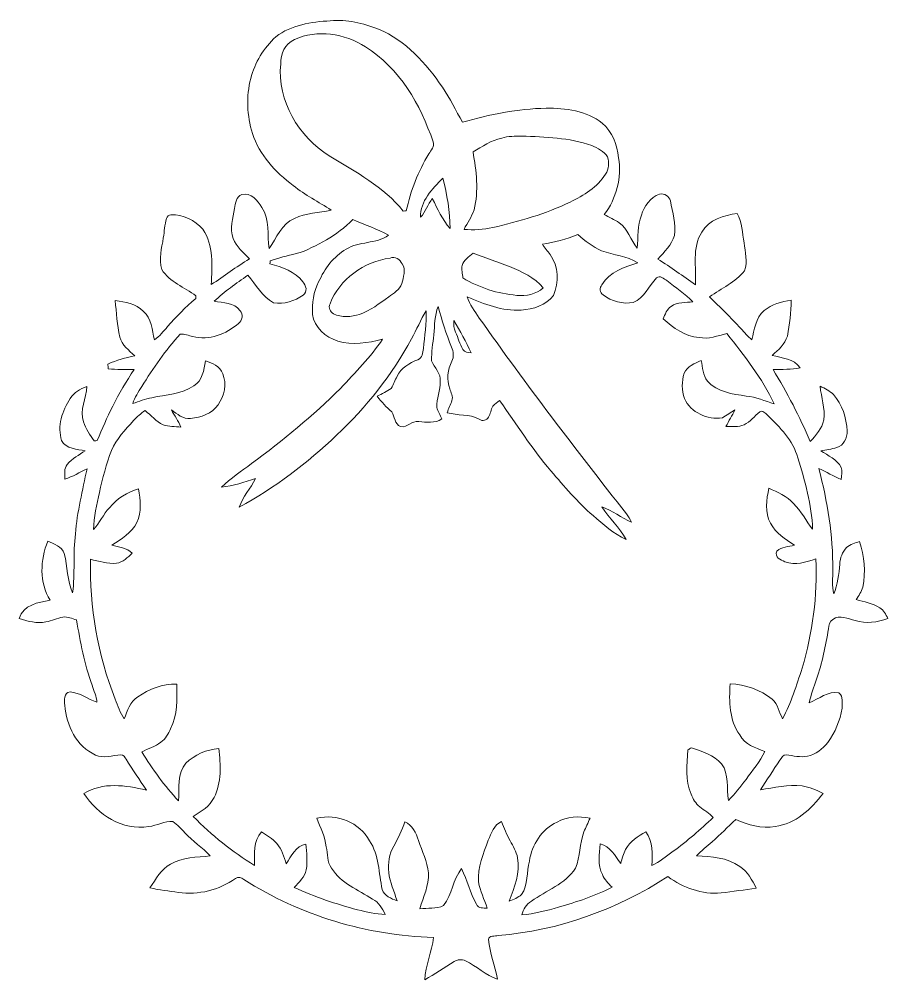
# Model space of a CAD drawing. Header units: centimetres. Extents: x -14.5 to 14.5, y -16 to 16.
import ezdxf

# ---------------------------------------------------------------- set-up
doc = ezdxf.new("R2010")
doc.units = ezdxf.units.CM
doc.header["$MEASUREMENT"] = 0
doc.layers.add('Layer 1', color=7, linetype='Continuous')

msp = doc.modelspace()

# ---------------------------------------------------------------- linework, layer by layer
at = {"layer": 'Layer 1', "color": 8, "lineweight": 9}
for points, knots in [([(-5.92649, 15.44189), (-5.41143, 15.83877), (-4.73904, 15.93543), (-4.10686, 15.97529), (-4.10686, 15.97529), (-3.55547, 16.0268), (-3.00549, 15.89274), (-2.49502, 15.69413), (-2.49502, 15.69413), (-1.59014, 15.31242), (-0.91352, 14.55642), (-0.37024, 13.76161), (-0.37024, 13.76161), (-0.11095, 13.39261), (0.07638, 12.98092), (0.30321, 12.59251), (0.30321, 12.59251), (1.20774, 12.85921), (2.14366, 13.04442), (3.0891, 13.05888), (3.0891, 13.05888), (3.7368, 13.06664), (4.43213, 12.97668), (4.95671, 12.56252), (4.95671, 12.56252), (5.29326, 12.27748), (5.46118, 11.84215), (5.50351, 11.41141), (5.50351, 11.41141), (5.61428, 10.74254), (5.43119, 10.05145), (5.02338, 9.51593), (5.02338, 9.51593), (5.1913, 9.43021), (5.36522, 9.35224), (5.5215, 9.245), (5.5215, 9.245), (5.82172, 9.04497), (5.89333, 8.66362), (6.12264, 8.40186), (6.12264, 8.40186), (6.16568, 8.76522), (6.12405, 9.14763), (6.26551, 9.49371), (6.26551, 9.49371), (6.35759, 9.79639), (6.56608, 10.0832), (6.86947, 10.19856), (6.86947, 10.19856), (7.0254, 10.22854), (7.19614, 10.12906), (7.23001, 9.97313), (7.23001, 9.97313), (7.30797, 9.5946), (7.41557, 9.20796), (7.36653, 8.81814), (7.36653, 8.81814), (7.27728, 8.50029), (7.02081, 8.2731), (6.81161, 8.03215), (6.81161, 8.03215), (7.24165, 7.76439), (7.64875, 7.46241), (8.06644, 7.17631), (8.06644, 7.17631), (8.10207, 7.76263), (7.94438, 8.39869), (8.27423, 8.92962), (8.27423, 8.92962), (8.51694, 9.35436), (9.01753, 9.47783), (9.46203, 9.55615), (9.46203, 9.55615), (9.63313, 9.25664), (9.61478, 8.90492), (9.68675, 8.57754), (9.68675, 8.57754), (9.72556, 8.27027), (9.81446, 7.94325), (9.70298, 7.64127), (9.70298, 7.64127), (9.40276, 7.24828), (8.92334, 7.0673), (8.53952, 6.7745), (8.53952, 6.7745), (8.88524, 6.42207), (9.25036, 6.08799), (9.57915, 5.71863), (9.57915, 5.71863), (9.69698, 5.5881), (9.81128, 5.45193), (9.94781, 5.3394), (9.94781, 5.3394), (10.03212, 5.67983), (10.06846, 6.07494), (10.35915, 6.31518), (10.35915, 6.31518), (10.61032, 6.53284), (10.93311, 6.61469), (11.25485, 6.65879), (11.25485, 6.65879), (11.26014, 6.25838), (11.20405, 5.8601), (11.13561, 5.46675), (11.13561, 5.46675), (11.04424, 5.19934), (10.8301, 5.0032), (10.62196, 4.82328), (10.62196, 4.82328), (10.94476, 4.73403), (11.35116, 4.71392), (11.55894, 4.41336), (11.55894, 4.41336), (11.26261, 4.33574), (10.95393, 4.36926), (10.6516, 4.3495), (10.6516, 4.3495), (11.12891, 3.58468), (11.53919, 2.7807), (11.89126, 1.95097), (11.89126, 1.95097), (12.0867, 2.15699), (12.28778, 2.38594), (12.34176, 2.67451), (12.34176, 2.67451), (12.39961, 3.0541), (12.25568, 3.4217), (12.22287, 3.7967), (12.22287, 3.7967), (12.38233, 3.72403), (12.54143, 3.64042), (12.66843, 3.51695), (12.66843, 3.51695), (12.95735, 3.18181), (13.10658, 2.74366), (13.1214, 2.30445), (13.1214, 2.30445), (13.13127, 2.07726), (13.00639, 1.81762), (12.77885, 1.74777), (12.77885, 1.74777), (12.60387, 1.69556), (12.42078, 1.68144), (12.24298, 1.64511), (12.24298, 1.64511), (12.48287, 1.48036), (12.78238, 1.3643), (12.92313, 1.08984), (12.92313, 1.08984), (12.96794, 0.96213), (12.93266, 0.82349), (12.92172, 0.6919), (12.92172, 0.6919), (12.66278, 0.78433), (12.43842, 0.94872), (12.18406, 1.05068), (12.18406, 1.05068), (12.46452, -0.05105), (12.65961, -1.18276), (12.64444, -2.32364), (12.64444, -2.32364), (12.64903, -2.59105), (12.61198, -2.86339), (12.67584, -3.12762), (12.67584, -3.12762), (12.80954, -2.81083), (12.85117, -2.46934), (12.87868, -2.12997), (12.87868, -2.12997), (12.88362, -1.92571), (12.96794, -1.72921), (13.10164, -1.57681), (13.10164, -1.57681), (13.22511, -1.47486), (13.38492, -1.43147), (13.53379, -1.3789), (13.53379, -1.3789), (13.69219, -1.86644), (13.75322, -2.39385), (13.64527, -2.89902), (13.64527, -2.89902), (13.60153, -3.05283), (13.50733, -3.18371), (13.42231, -3.31671), (13.42231, -3.31671), (13.68972, -3.38903), (13.97124, -3.43419), (14.21007, -3.58553), (14.21007, -3.58553), (14.33883, -3.67019), (14.41362, -3.8106), (14.47853, -3.94642), (14.47853, -3.94642), (14.13069, -4.06636), (13.75075, -4.13868), (13.39303, -4.01027), (13.39303, -4.01027), (13.15279, -3.95595), (12.87445, -3.80284), (12.64903, -3.98064), (12.64903, -3.98064), (12.5252, -4.03073), (12.52414, -4.18631), (12.49945, -4.2932), (12.49945, -4.2932), (12.40843, -4.86011), (12.28602, -5.4235), (12.10434, -5.9689), (12.10434, -5.9689), (12.0239, -6.2303), (11.91243, -6.48289), (11.86268, -6.75312), (11.86268, -6.75312), (12.18371, -6.62259), (12.47934, -6.35519), (12.85152, -6.42468), (12.85152, -6.42468), (13.00745, -6.54181), (12.95136, -6.77323), (12.95347, -6.93868), (12.95347, -6.93868), (12.88856, -7.34826), (12.72417, -7.74266), (12.47475, -8.07498), (12.47475, -8.07498), (12.30119, -8.28664), (12.0807, -8.48138), (11.80518, -8.53888), (11.80518, -8.53888), (11.56635, -8.58157), (11.32858, -8.52124), (11.09363, -8.48843), (11.09363, -8.48843), (10.98603, -8.47644), (10.93311, -8.60273), (10.88126, -8.66976), (10.88126, -8.66976), (10.66536, -8.99996), (10.43887, -9.32381), (10.2325, -9.66036), (10.2325, -9.66036), (10.69076, -9.57393), (11.1529, -9.46951), (11.6228, -9.52772), (11.6228, -9.52772), (11.87009, -9.56194), (12.09728, -9.66495), (12.31847, -9.77431), (12.31847, -9.77431), (11.9276, -10.29607), (11.4009, -10.79842), (10.72356, -10.87568), (10.72356, -10.87568), (10.27166, -10.95329), (9.82045, -10.82664), (9.40947, -10.64602), (9.40947, -10.64602), (9.14171, -10.88626), (8.89688, -11.1512), (8.62454, -11.38615), (8.62454, -11.38615), (8.45168, -11.54278), (8.26365, -11.68354), (8.10384, -11.85429), (8.10384, -11.85429), (8.59314, -11.88463), (9.12936, -11.9065), (9.54246, -12.2053), (9.54246, -12.2053), (9.80458, -12.37922), (9.95698, -12.6625), (10.09421, -12.93696), (10.09421, -12.93696), (9.70298, -12.98847), (9.3114, -13.03962), (8.92052, -13.09148), (8.92052, -13.09148), (8.28658, -13.14969), (7.65228, -12.92144), (7.14569, -12.54891), (7.14569, -12.54891), (5.44813, -13.63511), (3.50326, -14.35901), (1.48573, -14.50823), (1.48573, -14.50823), (1.40318, -14.54669), (1.17105, -14.48954), (1.16787, -14.64194), (1.16787, -14.64194), (1.2095, -15.0942), (1.38271, -15.52106), (1.47232, -15.96485), (1.47232, -15.96485), (1.07509, -15.83715), (0.76782, -15.53411), (0.39917, -15.35102), (0.39917, -15.35102), (0.27746, -15.29281), (0.13741, -15.31433), (0.02523, -15.37924), (0.02523, -15.37924), (-0.31062, -15.56868), (-0.62036, -15.80116), (-0.95902, -15.98637), (-0.95902, -15.98637), (-0.9368, -15.50236), (-0.71631, -15.05363), (-0.66516, -14.57314), (-0.66516, -14.57314), (-2.89472, -14.51106), (-5.10663, -13.84572), (-6.98588, -12.64169), (-6.98588, -12.64169), (-7.06878, -12.58842), (-7.17673, -12.53197), (-7.26528, -12.60747), (-7.26528, -12.60747), (-7.81103, -12.99905), (-8.50494, -13.16909), (-9.16922, -13.07384), (-9.16922, -13.07384), (-9.48602, -13.02445), (-9.80987, -13.00575), (-10.1189, -12.91721), (-10.1189, -12.91721), (-9.92311, -12.63357), (-9.74848, -12.30055), (-9.4331, -12.13298), (-9.4331, -12.13298), (-9.03905, -11.8938), (-8.55539, -11.9005), (-8.11124, -11.85852), (-8.11124, -11.85852), (-8.37124, -11.57841), (-8.69615, -11.36816), (-8.95332, -11.08488), (-8.95332, -11.08488), (-9.08385, -10.95788), (-9.19956, -10.81077), (-9.35514, -10.7134), (-9.35514, -10.7134), (-9.63595, -10.67742), (-9.8843, -10.8591), (-10.16123, -10.87392), (-10.16123, -10.87392), (-11.03542, -11.03655), (-11.86268, -10.47739), (-12.3227, -9.77396), (-12.3227, -9.77396), (-11.69052, -9.39225), (-10.92112, -9.49808), (-10.23779, -9.66742), (-10.23779, -9.66742), (-10.46109, -9.32205), (-10.69675, -8.98479), (-10.91265, -8.63484), (-10.91265, -8.63484), (-10.95357, -8.57239), (-10.99979, -8.47856), (-11.08974, -8.48773), (-11.08974, -8.48773), (-11.36879, -8.5089), (-11.66618, -8.61614), (-11.93535, -8.49514), (-11.93535, -8.49514), (-12.57212, -8.21821), (-12.90479, -7.49642), (-12.95947, -6.83849), (-12.95947, -6.83849), (-12.97852, -6.69315), (-12.9951, -6.40846), (-12.78378, -6.39223), (-12.78378, -6.39223), (-12.4557, -6.41375), (-12.18829, -6.63141), (-11.88632, -6.7383), (-11.88632, -6.7383), (-11.89796, -6.54039), (-11.99144, -6.35977), (-12.04895, -6.1728), (-12.04895, -6.1728), (-12.30012, -5.46725), (-12.443, -4.72888), (-12.56647, -3.99228), (-12.56647, -3.99228), (-12.71323, -3.94607), (-12.85998, -3.87833), (-13.01873, -3.89915), (-13.01873, -3.89915), (-13.21311, -3.93337), (-13.39127, -4.02897), (-13.586, -4.06178), (-13.586, -4.06178), (-13.88727, -4.11152), (-14.19454, -4.04943), (-14.47853, -3.94677), (-14.47853, -3.94677), (-14.34906, -3.49698), (-13.84388, -3.40314), (-13.44559, -3.33541), (-13.44559, -3.33541), (-13.8153, -2.75438), (-13.77826, -1.98921), (-13.5285, -1.36726), (-13.5285, -1.36726), (-13.32212, -1.45405), (-13.05754, -1.54647), (-12.97993, -1.77966), (-12.97993, -1.77966), (-12.85434, -2.2097), (-12.8942, -2.68312), (-12.69806, -3.09446), (-12.69806, -3.09446), (-12.61127, -2.44182), (-12.68712, -1.77931), (-12.60422, -1.12561), (-12.60422, -1.12561), (-12.54777, -0.39077), (-12.36539, 0.32466), (-12.21828, 1.04433), (-12.21828, 1.04433), (-12.46029, 0.92297), (-12.69488, 0.78327), (-12.95382, 0.70072), (-12.95382, 0.70072), (-12.94888, 0.86088), (-12.99721, 1.05597), (-12.87515, 1.18861), (-12.87515, 1.18861), (-12.71464, 1.38793), (-12.48075, 1.50188), (-12.27472, 1.64476), (-12.27472, 1.64476), (-12.54425, 1.69697), (-12.91537, 1.70826), (-13.06389, 1.98307), (-13.06389, 1.98307), (-13.21558, 2.46002), (-13.05189, 2.98602), (-12.77532, 3.38501), (-12.77532, 3.38501), (-12.65819, 3.59385), (-12.44053, 3.70533), (-12.22675, 3.78823), (-12.22675, 3.78823), (-12.23874, 3.3903), (-12.47299, 3.00189), (-12.33928, 2.60361), (-12.33928, 2.60361), (-12.25673, 2.37465), (-12.11597, 2.17357), (-11.97839, 1.97496), (-11.97839, 1.97496), (-11.95264, 1.97778), (-11.90149, 1.98377), (-11.87573, 1.9866), (-11.87573, 1.9866), (-11.70781, 2.36795), (-11.55435, 2.75671), (-11.36244, 3.12713), (-11.36244, 3.12713), (-11.14972, 3.54976), (-10.90136, 3.95298), (-10.65124, 4.35409), (-10.65124, 4.35409), (-10.93875, 4.36432), (-11.22662, 4.34774), (-11.51343, 4.36961), (-11.51343, 4.36961), (-11.5159, 4.42429), (-11.51837, 4.47897), (-11.52084, 4.53365), (-11.52084, 4.53365), (-11.23791, 4.66982), (-10.9324, 4.74003), (-10.62796, 4.80882), (-10.62796, 4.80882), (-10.81775, 4.99121), (-11.05164, 5.16936), (-11.1282, 5.43324), (-11.1282, 5.43324), (-11.20299, 5.83646), (-11.24849, 6.24533), (-11.27425, 6.65455), (-11.27425, 6.65455), (-10.94334, 6.60481), (-10.58739, 6.54554), (-10.34327, 6.2926), (-10.34327, 6.2926), (-10.0621, 6.05906), (-10.04799, 5.66819), (-9.96967, 5.33834), (-9.96967, 5.33834), (-9.79787, 5.45828), (-9.67158, 5.62867), (-9.53117, 5.78143), (-9.53117, 5.78143), (-9.2359, 6.10916), (-8.93745, 6.43689), (-8.59384, 6.71523), (-8.59384, 6.71523), (-8.59243, 6.73922), (-8.58925, 6.7872), (-8.58784, 6.81119), (-8.58784, 6.81119), (-8.9759, 7.08635), (-9.45885, 7.27191), (-9.72802, 7.68396), (-9.72802, 7.68396), (-9.83915, 8.0318), (-9.72026, 8.3948), (-9.6751, 8.743), (-9.6751, 8.743), (-9.63454, 8.95572), (-9.63383, 9.17691), (-9.5661, 9.38364), (-9.5661, 9.38364), (-9.54669, 9.44926), (-9.49131, 9.50323), (-9.42181, 9.5117), (-9.42181, 9.5117), (-9.01365, 9.53428), (-8.62206, 9.32014), (-8.35219, 9.02592), (-8.35219, 9.02592), (-7.98953, 8.48688), (-8.05339, 7.80179), (-8.07632, 7.18407), (-8.07632, 7.18407), (-7.64699, 7.46135), (-7.24305, 7.77603), (-6.80349, 8.03779), (-6.80349, 8.03779), (-6.98941, 8.26181), (-7.24623, 8.43749), (-7.34889, 8.72148), (-7.34889, 8.72148), (-7.4653, 9.05027), (-7.34924, 9.39281), (-7.30514, 9.72231), (-7.30514, 9.72231), (-7.2748, 9.88952), (-7.24059, 10.11848), (-7.05785, 10.18939), (-7.05785, 10.18939), (-6.75058, 10.25747), (-6.52727, 9.98407), (-6.38686, 9.75406), (-6.38686, 9.75406), (-6.12934, 9.34484), (-6.2073, 8.84072), (-6.14733, 8.38281), (-6.14733, 8.38281), (-5.89685, 8.73629), (-5.73669, 9.20902), (-5.30137, 9.38188), (-5.30137, 9.38188), (-4.92213, 9.58331), (-4.4868, 9.56814), (-4.07864, 9.66198), (-4.07864, 9.66198), (-4.49386, 9.9442), (-4.95353, 10.1601), (-5.34088, 10.48395), (-5.34088, 10.48395), (-5.93884, 10.92493), (-6.47012, 11.50525), (-6.70472, 12.22209), (-6.70472, 12.22209), (-6.87899, 12.81123), (-6.92132, 13.45293), (-6.75693, 14.04983), (-6.75693, 14.04983), (-6.62428, 14.58147), (-6.32372, 15.0676), (-5.92649, 15.44189), (-5.92649, 15.44189), (-5.92649, 15.44189), (-5.92649, 15.44189), (-5.92649, 15.44189)], [0, 0, 0, 0, 0.00684932, 0.00684932, 0.00684932, 0.00684932, 0.01369863, 0.01369863, 0.01369863, 0.01369863, 0.02054795, 0.02054795, 0.02054795, 0.02054795, 0.02739726, 0.02739726, 0.02739726, 0.02739726, 0.03424658, 0.03424658, 0.03424658, 0.03424658, 0.04109589, 0.04109589, 0.04109589, 0.04109589, 0.04794521, 0.04794521, 0.04794521, 0.04794521, 0.05479452, 0.05479452, 0.05479452, 0.05479452, 0.06164384, 0.06164384, 0.06164384, 0.06164384, 0.06849315, 0.06849315, 0.06849315, 0.06849315, 0.07534247, 0.07534247, 0.07534247, 0.07534247, 0.08219178, 0.08219178, 0.08219178, 0.08219178, 0.0890411, 0.0890411, 0.0890411, 0.0890411, 0.09589041, 0.09589041, 0.09589041, 0.09589041, 0.10273973, 0.10273973, 0.10273973, 0.10273973, 0.10958904, 0.10958904, 0.10958904, 0.10958904, 0.11643836, 0.11643836, 0.11643836, 0.11643836, 0.12328767, 0.12328767, 0.12328767, 0.12328767, 0.13013699, 0.13013699, 0.13013699, 0.13013699, 0.1369863, 0.1369863, 0.1369863, 0.1369863, 0.14383562, 0.14383562, 0.14383562, 0.14383562, 0.15068493, 0.15068493, 0.15068493, 0.15068493, 0.15753425, 0.15753425, 0.15753425, 0.15753425, 0.16438356, 0.16438356, 0.16438356, 0.16438356, 0.17123288, 0.17123288, 0.17123288, 0.17123288, 0.17808219, 0.17808219, 0.17808219, 0.17808219, 0.18493151, 0.18493151, 0.18493151, 0.18493151, 0.19178082, 0.19178082, 0.19178082, 0.19178082, 0.19863014, 0.19863014, 0.19863014, 0.19863014, 0.20547945, 0.20547945, 0.20547945, 0.20547945, 0.21232877, 0.21232877, 0.21232877, 0.21232877, 0.21917808, 0.21917808, 0.21917808, 0.21917808, 0.2260274, 0.2260274, 0.2260274, 0.2260274, 0.23287671, 0.23287671, 0.23287671, 0.23287671, 0.23972603, 0.23972603, 0.23972603, 0.23972603, 0.24657534, 0.24657534, 0.24657534, 0.24657534, 0.25342466, 0.25342466, 0.25342466, 0.25342466, 0.26027397, 0.26027397, 0.26027397, 0.26027397, 0.26712329, 0.26712329, 0.26712329, 0.26712329, 0.2739726, 0.2739726, 0.2739726, 0.2739726, 0.28082192, 0.28082192, 0.28082192, 0.28082192, 0.28767123, 0.28767123, 0.28767123, 0.28767123, 0.29452055, 0.29452055, 0.29452055, 0.29452055, 0.30136986, 0.30136986, 0.30136986, 0.30136986, 0.30821918, 0.30821918, 0.30821918, 0.30821918, 0.31506849, 0.31506849, 0.31506849, 0.31506849, 0.32191781, 0.32191781, 0.32191781, 0.32191781, 0.32876712, 0.32876712, 0.32876712, 0.32876712, 0.33561644, 0.33561644, 0.33561644, 0.33561644, 0.34246575, 0.34246575, 0.34246575, 0.34246575, 0.34931507, 0.34931507, 0.34931507, 0.34931507, 0.35616438, 0.35616438, 0.35616438, 0.35616438, 0.3630137, 0.3630137, 0.3630137, 0.3630137, 0.36986301, 0.36986301, 0.36986301, 0.36986301, 0.37671233, 0.37671233, 0.37671233, 0.37671233, 0.38356164, 0.38356164, 0.38356164, 0.38356164, 0.39041096, 0.39041096, 0.39041096, 0.39041096, 0.39726027, 0.39726027, 0.39726027, 0.39726027, 0.40410959, 0.40410959, 0.40410959, 0.40410959, 0.4109589, 0.4109589, 0.4109589, 0.4109589, 0.41780822, 0.41780822, 0.41780822, 0.41780822, 0.42465753, 0.42465753, 0.42465753, 0.42465753, 0.43150685, 0.43150685, 0.43150685, 0.43150685, 0.43835616, 0.43835616, 0.43835616, 0.43835616, 0.44520548, 0.44520548, 0.44520548, 0.44520548, 0.45205479, 0.45205479, 0.45205479, 0.45205479, 0.45890411, 0.45890411, 0.45890411, 0.45890411, 0.46575342, 0.46575342, 0.46575342, 0.46575342, 0.47260274, 0.47260274, 0.47260274, 0.47260274, 0.47945205, 0.47945205, 0.47945205, 0.47945205, 0.48630137, 0.48630137, 0.48630137, 0.48630137, 0.49315068, 0.49315068, 0.49315068, 0.49315068, 0.5, 0.5, 0.5, 0.5, 0.50684932, 0.50684932, 0.50684932, 0.50684932, 0.51369863, 0.51369863, 0.51369863, 0.51369863, 0.52054795, 0.52054795, 0.52054795, 0.52054795, 0.52739726, 0.52739726, 0.52739726, 0.52739726, 0.53424658, 0.53424658, 0.53424658, 0.53424658, 0.54109589, 0.54109589, 0.54109589, 0.54109589, 0.54794521, 0.54794521, 0.54794521, 0.54794521, 0.55479452, 0.55479452, 0.55479452, 0.55479452, 0.56164384, 0.56164384, 0.56164384, 0.56164384, 0.56849315, 0.56849315, 0.56849315, 0.56849315, 0.57534247, 0.57534247, 0.57534247, 0.57534247, 0.58219178, 0.58219178, 0.58219178, 0.58219178, 0.5890411, 0.5890411, 0.5890411, 0.5890411, 0.59589041, 0.59589041, 0.59589041, 0.59589041, 0.60273973, 0.60273973, 0.60273973, 0.60273973, 0.60958904, 0.60958904, 0.60958904, 0.60958904, 0.61643836, 0.61643836, 0.61643836, 0.61643836, 0.62328767, 0.62328767, 0.62328767, 0.62328767, 0.63013699, 0.63013699, 0.63013699, 0.63013699, 0.6369863, 0.6369863, 0.6369863, 0.6369863, 0.64383562, 0.64383562, 0.64383562, 0.64383562, 0.65068493, 0.65068493, 0.65068493, 0.65068493, 0.65753425, 0.65753425, 0.65753425, 0.65753425, 0.66438356, 0.66438356, 0.66438356, 0.66438356, 0.67123288, 0.67123288, 0.67123288, 0.67123288, 0.67808219, 0.67808219, 0.67808219, 0.67808219, 0.68493151, 0.68493151, 0.68493151, 0.68493151, 0.69178082, 0.69178082, 0.69178082, 0.69178082, 0.69863014, 0.69863014, 0.69863014, 0.69863014, 0.70547945, 0.70547945, 0.70547945, 0.70547945, 0.71232877, 0.71232877, 0.71232877, 0.71232877, 0.71917808, 0.71917808, 0.71917808, 0.71917808, 0.7260274, 0.7260274, 0.7260274, 0.7260274, 0.73287671, 0.73287671, 0.73287671, 0.73287671, 0.73972603, 0.73972603, 0.73972603, 0.73972603, 0.74657534, 0.74657534, 0.74657534, 0.74657534, 0.75342466, 0.75342466, 0.75342466, 0.75342466, 0.76027397, 0.76027397, 0.76027397, 0.76027397, 0.76712329, 0.76712329, 0.76712329, 0.76712329, 0.7739726, 0.7739726, 0.7739726, 0.7739726, 0.78082192, 0.78082192, 0.78082192, 0.78082192, 0.78767123, 0.78767123, 0.78767123, 0.78767123, 0.79452055, 0.79452055, 0.79452055, 0.79452055, 0.80136986, 0.80136986, 0.80136986, 0.80136986, 0.80821918, 0.80821918, 0.80821918, 0.80821918, 0.81506849, 0.81506849, 0.81506849, 0.81506849, 0.82191781, 0.82191781, 0.82191781, 0.82191781, 0.82876712, 0.82876712, 0.82876712, 0.82876712, 0.83561644, 0.83561644, 0.83561644, 0.83561644, 0.84246575, 0.84246575, 0.84246575, 0.84246575, 0.84931507, 0.84931507, 0.84931507, 0.84931507, 0.85616438, 0.85616438, 0.85616438, 0.85616438, 0.8630137, 0.8630137, 0.8630137, 0.8630137, 0.86986301, 0.86986301, 0.86986301, 0.86986301, 0.87671233, 0.87671233, 0.87671233, 0.87671233, 0.88356164, 0.88356164, 0.88356164, 0.88356164, 0.89041096, 0.89041096, 0.89041096, 0.89041096, 0.89726027, 0.89726027, 0.89726027, 0.89726027, 0.90410959, 0.90410959, 0.90410959, 0.90410959, 0.9109589, 0.9109589, 0.9109589, 0.9109589, 0.91780822, 0.91780822, 0.91780822, 0.91780822, 0.92465753, 0.92465753, 0.92465753, 0.92465753, 0.93150685, 0.93150685, 0.93150685, 0.93150685, 0.93835616, 0.93835616, 0.93835616, 0.93835616, 0.94520548, 0.94520548, 0.94520548, 0.94520548, 0.95205479, 0.95205479, 0.95205479, 0.95205479, 0.95890411, 0.95890411, 0.95890411, 0.95890411, 0.96575342, 0.96575342, 0.96575342, 0.96575342, 0.97260274, 0.97260274, 0.97260274, 0.97260274, 0.97945205, 0.97945205, 0.97945205, 0.97945205, 0.98630137, 0.98630137, 0.98630137, 0.98630137, 1, 1, 1, 1]), ([(-5.3056, 15.347), (-5.6164, 15.21259), (-5.76739, 14.86228), (-5.76068, 14.53878), (-5.76068, 14.53878), (-5.88698, 13.30759), (-5.16061, 12.11626), (-4.14002, 11.47314), (-4.14002, 11.47314), (-3.27078, 10.93234), (-2.32251, 10.44903), (-1.67481, 9.632), (-1.67481, 9.632), (-1.65012, 9.63376), (-1.60108, 9.63764), (-1.57639, 9.63976), (-1.57639, 9.63976), (-1.42963, 10.30721), (-1.18515, 10.95668), (-0.81897, 11.53559), (-0.81897, 11.53559), (-0.75829, 11.65906), (-0.62318, 11.78641), (-0.67751, 11.9374), (-0.67751, 11.9374), (-1.10472, 13.17706), (-1.7937, 14.40261), (-2.93811, 15.10817), (-2.93811, 15.10817), (-3.62849, 15.55549), (-4.5443, 15.70013), (-5.3056, 15.347), (-5.3056, 15.347), (-5.3056, 15.347), (-5.3056, 15.347), (-5.3056, 15.347)], [0, 0, 0, 0, 0.1, 0.1, 0.1, 0.1, 0.2, 0.2, 0.2, 0.2, 0.3, 0.3, 0.3, 0.3, 0.4, 0.4, 0.4, 0.4, 0.5, 0.5, 0.5, 0.5, 0.6, 0.6, 0.6, 0.6, 0.7, 0.7, 0.7, 0.7, 0.8, 0.8, 0.8, 0.8, 1, 1, 1, 1]), ([(1.60779, 12.06581), (1.2543, 11.99772), (0.9622, 11.77477), (0.65247, 11.60649), (0.65247, 11.60649), (0.75724, 10.97044), (0.85108, 10.30933), (0.68527, 9.67433), (0.68527, 9.67433), (0.60696, 9.4415), (0.46196, 9.23935), (0.35155, 9.02169), (0.35155, 9.02169), (0.67222, 9.00088), (0.99713, 9.00687), (1.31075, 9.08484), (1.31075, 9.08484), (2.19199, 9.2898), (3.07111, 9.53498), (3.88708, 9.93221), (3.88708, 9.93221), (4.33864, 10.15552), (4.80431, 10.42257), (5.06818, 10.86778), (5.06818, 10.86778), (5.18319, 11.02829), (5.19906, 11.25372), (5.13592, 11.4354), (5.13592, 11.4354), (5.01809, 11.62554), (4.80572, 11.73561), (4.6064, 11.82169), (4.6064, 11.82169), (3.85886, 12.07992), (3.05841, 12.1025), (2.27665, 12.13284), (2.27665, 12.13284), (2.05193, 12.13143), (1.82475, 12.13002), (1.60779, 12.06581), (1.60779, 12.06581), (1.60779, 12.06581), (1.60779, 12.06581), (1.60779, 12.06581)], [0, 0, 0, 0, 0.08333333, 0.08333333, 0.08333333, 0.08333333, 0.16666667, 0.16666667, 0.16666667, 0.16666667, 0.25, 0.25, 0.25, 0.25, 0.33333333, 0.33333333, 0.33333333, 0.33333333, 0.41666667, 0.41666667, 0.41666667, 0.41666667, 0.5, 0.5, 0.5, 0.5, 0.58333333, 0.58333333, 0.58333333, 0.58333333, 0.66666667, 0.66666667, 0.66666667, 0.66666667, 0.75, 0.75, 0.75, 0.75, 0.83333333, 0.83333333, 0.83333333, 0.83333333, 1, 1, 1, 1]), ([(-1.09661, 9.42597), (-0.92833, 9.6073), (-0.85884, 9.85284), (-0.70749, 10.04616), (-0.70749, 10.04616), (-0.51876, 9.71208), (-0.37976, 9.33919), (-0.11624, 9.05379), (-0.11624, 9.05379), (-0.10812, 9.62), (-0.21678, 10.18057), (-0.35577, 10.72702), (-0.35577, 10.72702), (-0.70502, 10.37777), (-1.1146, 9.95973), (-1.09661, 9.42597), (-1.09661, 9.42597), (-1.09661, 9.42597), (-1.09661, 9.42597), (-1.09661, 9.42597)], [0, 0, 0, 0, 0.16666667, 0.16666667, 0.16666667, 0.16666667, 0.33333333, 0.33333333, 0.33333333, 0.33333333, 0.5, 0.5, 0.5, 0.5, 0.66666667, 0.66666667, 0.66666667, 0.66666667, 1, 1, 1, 1]), ([(-3.36144, 9.35612), (-3.61685, 9.08554), (-3.91072, 8.85095), (-4.2388, 8.6735), (-4.2388, 8.6735), (-4.56441, 8.49958), (-4.88615, 8.30661), (-5.24774, 8.21454), (-5.24774, 8.21454), (-5.53949, 8.14433), (-5.83053, 8.06849), (-6.11593, 7.975), (-6.11593, 7.975), (-6.11628, 7.95066), (-6.11734, 7.90197), (-6.11769, 7.87728), (-6.11769, 7.87728), (-5.71482, 7.76968), (-5.27985, 7.62681), (-5.02479, 7.27156), (-5.02479, 7.27156), (-4.90872, 7.16291), (-4.85934, 6.93289), (-5.00927, 6.83306), (-5.00927, 6.83306), (-5.2929, 6.6348), (-5.65062, 6.51062), (-5.99881, 6.57906), (-5.99881, 6.57906), (-6.38228, 6.77802), (-6.5816, 7.18195), (-6.86029, 7.49205), (-6.86029, 7.49205), (-7.24623, 7.22147), (-7.63182, 6.94736), (-7.97965, 6.62845), (-7.97965, 6.62845), (-7.67874, 6.57659), (-7.31044, 6.59317), (-7.11676, 6.30954), (-7.11676, 6.30954), (-6.9827, 6.19418), (-7.04585, 5.98533), (-7.16932, 5.88867), (-7.16932, 5.88867), (-7.57572, 5.53766), (-8.15216, 5.30341), (-8.6898, 5.45617), (-8.6898, 5.45617), (-8.82914, 5.46746), (-8.96849, 5.562), (-9.10925, 5.52637), (-9.10925, 5.52637), (-9.60314, 4.99897), (-10.01377, 4.39748), (-10.39336, 3.784), (-10.39336, 3.784), (-10.50378, 3.60161), (-10.62337, 3.42205), (-10.69357, 3.2192), (-10.69357, 3.2192), (-10.48332, 3.29046), (-10.27553, 3.37231), (-10.05575, 3.41111), (-10.05575, 3.41111), (-9.58515, 3.52224), (-9.06586, 3.5233), (-8.65734, 3.81363), (-8.65734, 3.81363), (-8.35572, 3.96744), (-8.33173, 4.34527), (-8.26823, 4.63737), (-8.26823, 4.63737), (-8.03398, 4.56646), (-7.79021, 4.4638), (-7.69496, 4.21368), (-7.69496, 4.21368), (-7.55103, 3.88101), (-7.63464, 3.46544), (-7.84736, 3.17969), (-7.84736, 3.17969), (-8.04633, 2.87524), (-8.42133, 2.75706), (-8.76459, 2.71932), (-8.76459, 2.71932), (-9.02247, 2.67875), (-9.20697, 2.8823), (-9.40664, 3.00436), (-9.40664, 3.00436), (-9.30292, 2.81245), (-9.16993, 2.63641), (-9.08561, 2.43392), (-9.08561, 2.43392), (-9.28352, 2.45509), (-9.49131, 2.44097), (-9.6811, 2.51012), (-9.6811, 2.51012), (-9.91288, 2.62512), (-10.08644, 2.82339), (-10.28365, 2.98531), (-10.28365, 2.98531), (-10.42229, 2.88618), (-10.55105, 2.77364), (-10.66641, 2.64806), (-10.66641, 2.64806), (-10.94757, 2.34678), (-11.24355, 2.04057), (-11.40125, 1.65252), (-11.40125, 1.65252), (-11.57869, 1.20096), (-11.69617, 0.72894), (-11.80588, 0.25693), (-11.80588, 0.25693), (-11.89125, -0.15018), (-11.98968, -0.5587), (-11.99779, -0.97674), (-11.99779, -0.97674), (-11.79742, -0.75343), (-11.67289, -0.47438), (-11.47004, -0.25248), (-11.47004, -0.25248), (-11.21921, 0.05055), (-10.87561, 0.27104), (-10.49743, 0.37617), (-10.49743, 0.37617), (-10.43993, 0.00257), (-10.38701, -0.38971), (-10.55211, -0.74743), (-10.55211, -0.74743), (-10.74155, -1.08151), (-11.06293, -1.30764), (-11.38714, -1.49885), (-11.38714, -1.49885), (-11.15113, -1.5567), (-10.89854, -1.59904), (-10.70945, -1.7659), (-10.70945, -1.7659), (-10.85938, -1.9123), (-11.02413, -2.07035), (-11.23791, -2.10633), (-11.23791, -2.10633), (-11.53389, -2.13561), (-11.81894, -2.03295), (-12.10433, -1.97157), (-12.10433, -1.97157), (-12.13855, -3.55942), (-11.86268, -5.15751), (-11.27777, -6.63529), (-11.27777, -6.63529), (-11.18993, -6.8586), (-11.10915, -7.08791), (-10.97756, -7.2904), (-10.97756, -7.2904), (-10.87279, -7.0237), (-10.78671, -6.7189), (-10.52918, -6.55627), (-10.52918, -6.55627), (-10.14994, -6.29768), (-9.69345, -6.12094), (-9.22884, -6.13294), (-9.22884, -6.13294), (-9.22743, -6.62824), (-9.18968, -7.16481), (-9.42957, -7.61778), (-9.42957, -7.61778), (-9.51706, -7.78006), (-9.58938, -7.96809), (-9.7566, -8.06757), (-9.7566, -8.06757), (-9.94674, -8.21538), (-10.18099, -8.28453), (-10.39442, -8.38966), (-10.39442, -8.38966), (-10.02824, -8.96468), (-9.63418, -9.52807), (-9.16569, -10.02478), (-9.16569, -10.02478), (-9.13112, -9.60427), (-9.22002, -9.11109), (-8.92192, -8.76325), (-8.92192, -8.76325), (-8.62735, -8.48173), (-8.23154, -8.31134), (-7.82584, -8.27959), (-7.82584, -8.27959), (-7.75458, -8.82428), (-7.72777, -9.40848), (-7.98424, -9.91224), (-7.98424, -9.91224), (-8.11865, -10.20399), (-8.41004, -10.37791), (-8.67357, -10.53984), (-8.67357, -10.53984), (-8.07596, -11.17836), (-7.37005, -11.71071), (-6.63487, -12.18061), (-6.63487, -12.18061), (-6.64157, -11.79855), (-6.67332, -11.36357), (-6.40521, -11.05489), (-6.40521, -11.05489), (-6.22459, -11.17166), (-6.03091, -11.2782), (-5.89086, -11.44577), (-5.89086, -11.44577), (-5.72082, -11.63592), (-5.64991, -11.88956), (-5.57336, -12.12698), (-5.57336, -12.12698), (-5.41355, -11.85923), (-5.25727, -11.53361), (-4.92001, -11.4627), (-4.92001, -11.4627), (-4.89355, -11.74704), (-4.86815, -12.03456), (-4.90661, -12.31995), (-4.90661, -12.31995), (-4.96587, -12.55561), (-5.1472, -12.73623), (-5.30948, -12.90698), (-5.30948, -12.90698), (-4.63144, -13.22412), (-3.91812, -13.46154), (-3.19564, -13.65416), (-3.19564, -13.65416), (-2.89401, -13.72401), (-2.58992, -13.80726), (-2.27806, -13.80621), (-2.27806, -13.80621), (-2.37543, -13.60865), (-2.49608, -13.40228), (-2.69787, -13.29785), (-2.69787, -13.29785), (-3.18011, -12.99658), (-3.75197, -12.76763), (-4.06735, -12.26845), (-4.06735, -12.26845), (-4.22116, -12.06243), (-4.19047, -11.79114), (-4.24233, -11.55301), (-4.24233, -11.55301), (-4.27937, -11.21646), (-4.442, -10.91554), (-4.55348, -10.60087), (-4.55348, -10.60087), (-3.88779, -10.43929), (-3.12684, -10.73845), (-2.80229, -11.3544), (-2.80229, -11.3544), (-2.47385, -11.82924), (-2.49855, -12.43637), (-2.37507, -12.97683), (-2.37507, -12.97683), (-2.30946, -13.19026), (-2.07098, -13.27739), (-1.88119, -13.35783), (-1.88119, -13.35783), (-1.97044, -13.03997), (-2.12213, -12.73905), (-2.16129, -12.40885), (-2.16129, -12.40885), (-2.18775, -12.10864), (-2.14965, -11.79114), (-1.99266, -11.52973), (-1.99266, -11.52973), (-1.84097, -11.27326), (-1.72279, -10.99951), (-1.62154, -10.72011), (-1.62154, -10.72011), (-1.36825, -10.82664), (-1.25148, -11.09899), (-1.16716, -11.34311), (-1.16716, -11.34311), (-1.04651, -11.69942), (-0.87471, -12.04549), (-0.83837, -12.42438), (-0.83837, -12.42438), (-0.81368, -12.84312), (-1.00383, -13.22695), (-1.12624, -13.61641), (-1.12624, -13.61641), (-0.86483, -13.58678), (-0.56815, -13.63687), (-0.32932, -13.51093), (-0.32932, -13.51093), (-0.04533, -13.14651), (-0.02275, -12.64416), (0.27111, -12.2815), (0.27111, -12.2815), (0.4542, -12.66956), (0.55898, -13.09183), (0.76782, -13.46789), (0.76782, -13.46789), (0.82321, -13.61571), (1.0003, -13.59278), (1.1266, -13.59771), (1.1266, -13.59771), (1.02112, -13.3102), (0.89341, -13.02833), (0.83626, -12.72635), (0.83626, -12.72635), (0.79111, -12.23564), (1.0003, -11.78056), (1.16046, -11.33112), (1.16046, -11.33112), (1.25183, -11.09723), (1.35061, -10.82559), (1.5965, -10.71587), (1.5965, -10.71587), (1.70339, -10.92472), (1.77007, -11.15191), (1.88789, -11.35581), (1.88789, -11.35581), (1.98738, -11.53467), (2.09885, -11.71494), (2.13378, -11.92026), (2.13378, -11.92026), (2.23573, -12.41838), (2.01948, -12.90027), (1.85896, -13.36171), (1.85896, -13.36171), (2.00713, -13.31408), (2.14789, -13.24353), (2.27207, -13.14933), (2.27207, -13.14933), (2.49396, -12.81808), (2.43435, -12.39862), (2.52854, -12.02785), (2.52854, -12.02785), (2.61779, -11.48704), (2.9434, -10.96599), (3.4507, -10.73034), (3.4507, -10.73034), (3.78266, -10.53984), (4.18483, -10.52749), (4.55313, -10.60087), (4.55313, -10.60087), (4.48645, -10.75503), (4.4099, -10.90461), (4.34781, -11.06089), (4.34781, -11.06089), (4.19859, -11.44789), (4.2194, -11.87898), (4.07018, -12.26492), (4.07018, -12.26492), (3.72516, -12.79867), (3.09086, -13.00928), (2.59556, -13.367), (2.59556, -13.367), (2.41918, -13.45801), (2.33592, -13.64746), (2.2763, -13.8249), (2.2763, -13.8249), (2.69328, -13.78786), (3.10004, -13.68132), (3.50185, -13.56738), (3.50185, -13.56738), (4.11039, -13.39063), (4.72176, -13.19414), (5.28514, -12.89921), (5.28514, -12.89921), (5.16061, -12.77433), (5.03467, -12.64592), (4.96376, -12.48117), (4.96376, -12.48117), (4.79337, -12.16896), (4.87028, -11.79855), (4.8925, -11.45988), (4.8925, -11.45988), (5.22764, -11.5322), (5.38321, -11.85746), (5.57301, -12.10723), (5.57301, -12.10723), (5.62275, -11.94954), (5.6612, -11.78726), (5.73811, -11.6405), (5.73811, -11.6405), (5.87605, -11.36498), (6.15509, -11.20341), (6.41368, -11.05595), (6.41368, -11.05595), (6.64334, -11.38121), (6.64863, -11.79467), (6.60912, -12.17637), (6.60912, -12.17637), (6.86841, -12.05643), (7.08819, -11.86875), (7.31996, -11.70436), (7.31996, -11.70436), (7.79551, -11.36534), (8.22943, -10.97305), (8.66017, -10.5797), (8.66017, -10.5797), (8.52858, -10.43718), (8.3596, -10.33769), (8.20755, -10.22093), (8.20755, -10.22093), (8.07279, -10.11403), (7.98848, -9.95775), (7.92321, -9.80183), (7.92321, -9.80183), (7.6992, -9.34498), (7.79375, -8.81616), (7.80997, -8.32757), (7.80997, -8.32757), (7.8509, -8.30217), (7.89252, -8.27677), (7.9338, -8.25172), (7.9338, -8.25172), (8.28834, -8.37872), (8.67604, -8.49796), (8.93463, -8.78865), (8.93463, -8.78865), (9.20027, -9.13825), (9.09796, -9.60004), (9.16464, -10.00573), (9.16464, -10.00573), (9.39395, -9.80288), (9.56257, -9.54324), (9.75343, -9.30617), (9.75343, -9.30617), (9.97321, -9.00561), (10.21909, -8.71668), (10.37431, -8.37554), (10.37431, -8.37554), (10.07022, -8.24996), (9.70368, -8.14941), (9.54493, -7.82768), (9.54493, -7.82768), (9.18898, -7.33838), (9.1844, -6.69809), (9.22144, -6.12059), (9.22144, -6.12059), (9.72732, -6.15516), (10.22932, -6.31709), (10.6269, -6.63917), (10.6269, -6.63917), (10.81705, -6.80568), (10.85903, -7.07062), (10.96875, -7.28758), (10.96875, -7.28758), (11.25838, -6.75594), (11.43406, -6.17315), (11.62174, -5.60059), (11.62174, -5.60059), (11.97205, -4.42161), (12.13785, -3.1876), (12.08282, -1.95746), (12.08282, -1.95746), (11.75473, -2.07423), (11.39243, -2.18394), (11.04988, -2.05377), (11.04988, -2.05377), (10.91089, -1.98215), (10.6837, -1.91442), (10.78213, -1.69817), (10.78213, -1.69817), (10.94017, -1.55706), (11.16983, -1.55106), (11.36456, -1.50238), (11.36456, -1.50238), (11.06364, -1.30341), (10.73979, -1.10233), (10.57081, -0.76966), (10.57081, -0.76966), (10.36091, -0.41511), (10.43887, 0.0188), (10.51366, 0.40051), (10.51366, 0.40051), (10.80118, 0.25552), (11.11797, 0.13981), (11.33528, -0.10961), (11.33528, -0.10961), (11.58963, -0.36396), (11.75579, -0.68711), (11.97346, -0.97109), (11.97346, -0.97109), (11.93959, -0.15829), (11.7191, 0.63511), (11.47639, 1.40734), (11.47639, 1.40734), (11.32681, 1.99295), (10.87985, 2.42051), (10.46886, 2.83467), (10.46886, 2.83467), (10.40042, 2.883), (10.302, 3.01494), (10.21063, 2.93874), (10.21063, 2.93874), (10.02789, 2.80575), (9.89771, 2.60396), (9.68534, 2.51188), (9.68534, 2.51188), (9.49943, 2.41628), (9.28211, 2.46073), (9.08315, 2.4505), (9.08315, 2.4505), (9.17558, 2.63959), (9.29376, 2.81457), (9.38371, 3.00507), (9.38371, 3.00507), (9.24225, 2.91934), (9.10749, 2.82233), (8.96426, 2.74048), (8.96426, 2.74048), (8.47602, 2.67557), (7.89923, 2.90558), (7.70555, 3.38642), (7.70555, 3.38642), (7.60713, 3.65382), (7.6036, 3.9551), (7.68756, 4.22674), (7.68756, 4.22674), (7.79092, 4.45357), (8.0361, 4.5647), (8.2573, 4.64936), (8.2573, 4.64936), (8.30774, 4.41794), (8.31868, 4.16465), (8.46296, 3.96744), (8.46296, 3.96744), (8.79211, 3.60691), (9.30222, 3.52824), (9.76154, 3.46826), (9.76154, 3.46826), (10.08468, 3.43369), (10.38631, 3.3081), (10.69217, 3.20685), (10.69217, 3.20685), (10.28683, 4.06022), (9.70227, 4.81623), (9.11172, 5.54859), (9.11172, 5.54859), (8.80622, 5.4791), (8.50459, 5.34963), (8.18498, 5.42018), (8.18498, 5.42018), (7.72072, 5.45264), (7.32773, 5.73733), (6.99329, 6.03825), (6.99329, 6.03825), (7.05185, 6.19065), (7.11218, 6.36316), (7.25576, 6.45735), (7.25576, 6.45735), (7.46601, 6.60799), (7.73977, 6.58117), (7.98425, 6.60693), (7.98425, 6.60693), (7.7239, 6.87574), (7.40851, 7.08424), (7.11571, 7.31425), (7.11571, 7.31425), (7.02469, 7.36963), (6.87229, 7.51921), (6.76822, 7.40315), (6.76822, 7.40315), (6.50223, 7.13856), (6.36782, 6.73075), (5.99528, 6.58682), (5.99528, 6.58682), (5.64356, 6.51979), (5.26997, 6.63021), (4.98458, 6.83941), (4.98458, 6.83941), (4.87733, 6.91914), (4.86534, 7.07365), (4.94753, 7.1756), (4.94753, 7.1756), (5.19836, 7.61058), (5.70495, 7.75769), (6.14768, 7.91009), (6.14768, 7.91009), (5.77938, 8.13692), (5.33347, 8.15562), (4.93695, 8.31049), (4.93695, 8.31049), (4.64309, 8.44384), (4.38168, 8.63893), (4.14003, 8.85095), (4.14003, 8.85095), (3.75938, 8.70137), (3.36603, 8.58989), (2.9621, 8.52463), (2.9621, 8.52463), (3.04536, 8.40821), (3.14237, 8.30238), (3.22104, 8.18243), (3.22104, 8.18243), (3.50926, 7.79614), (3.51632, 7.24863), (3.33287, 6.81789), (3.33287, 6.81789), (3.0824, 6.49298), (2.65413, 6.35998), (2.25866, 6.33247), (2.25866, 6.33247), (1.62331, 6.29154), (1.02641, 6.5332), (0.45562, 6.77767), (0.45562, 6.77767), (0.53887, 6.5152), (0.70891, 6.29437), (0.8606, 6.06894), (0.8606, 6.06894), (2.42517, 3.84115), (4.08358, 1.68144), (5.76774, -0.45639), (5.76774, -0.45639), (5.83548, -0.54211), (5.88804, -0.63807), (5.9332, -0.73755), (5.9332, -0.73755), (5.59276, -0.59045), (5.29925, -0.34879), (4.9493, -0.22497), (4.9493, -0.22497), (5.19236, -0.60632), (5.53632, -0.91359), (5.7561, -1.31117), (5.7561, -1.31117), (5.34123, -1.11714), (4.99163, -0.81481), (4.65085, -0.51495), (4.65085, -0.51495), (4.13579, -0.06516), (3.68706, 0.45342), (3.24715, 0.97483), (3.24715, 0.97483), (2.6192, 1.71319), (2.09885, 2.5327), (1.53547, 3.31869), (1.53547, 3.31869), (1.46068, 3.25554), (1.37495, 3.20297), (1.3104, 3.12854), (1.3104, 3.12854), (1.24513, 3.01636), (1.23913, 2.87771), (1.16964, 2.76659), (1.16964, 2.76659), (1.10543, 2.66781), (0.96185, 2.60502), (0.85531, 2.69886), (0.85531, 2.69886), (0.523, 2.8756), (0.13741, 2.80927), (-0.2129, 2.91299), (-0.2129, 2.91299), (-0.16245, 3.05022), (-0.09754, 3.18146), (-0.05168, 3.3201), (-0.05168, 3.3201), (-0.00335, 3.45204), (-0.09472, 3.58433), (-0.118, 3.70992), (-0.118, 3.70992), (-0.24042, 4.00625), (-0.19914, 4.34809), (-0.05697, 4.62996), (-0.05697, 4.62996), (0.0217, 4.77636), (-0.003, 4.95169), (-0.06403, 5.09916), (-0.06403, 5.09916), (-0.24077, 5.54154), (-0.3847, 5.99521), (-0.51558, 6.45312), (-0.51558, 6.45312), (-0.63306, 6.1529), (-0.62353, 5.82517), (-0.66022, 5.50979), (-0.66022, 5.50979), (-0.68033, 5.22051), (-0.74489, 4.93406), (-0.72866, 4.64266), (-0.72866, 4.64266), (-0.64152, 4.41053), (-0.41045, 4.22779), (-0.43974, 3.95615), (-0.43974, 3.95615), (-0.43162, 3.66017), (-0.56568, 3.38183), (-0.55827, 3.08621), (-0.55827, 3.08621), (-0.51382, 2.95638), (-0.45102, 2.83326), (-0.39246, 2.70909), (-0.39246, 2.70909), (-0.61859, 2.5461), (-0.90082, 2.60361), (-1.15905, 2.61419), (-1.15905, 2.61419), (-1.38835, 2.66393), (-1.53476, 2.39864), (-1.76442, 2.45297), (-1.76442, 2.45297), (-1.96409, 2.53023), (-1.96056, 2.78246), (-2.06004, 2.93769), (-2.06004, 2.93769), (-2.23079, 3.10102), (-2.40189, 3.26612), (-2.53947, 3.45909), (-2.53947, 3.45909), (-2.38919, 3.55222), (-2.21738, 3.61326), (-2.0798, 3.72473), (-2.0798, 3.72473), (-1.99266, 3.8482), (-1.95421, 3.99884), (-1.8773, 4.12831), (-1.8773, 4.12831), (-1.74678, 4.40736), (-1.46632, 4.57352), (-1.18833, 4.68005), (-1.18833, 4.68005), (-1.0324, 4.72944), (-1.03205, 4.91501), (-1.00418, 5.04977), (-1.00418, 5.04977), (-0.96079, 5.46851), (-0.89976, 5.88832), (-0.91457, 6.31024), (-0.91457, 6.31024), (-1.10014, 6.01179), (-1.22184, 5.67947), (-1.40035, 5.37714), (-1.40035, 5.37714), (-2.04417, 4.17311), (-2.90706, 3.09502), (-3.89872, 2.15946), (-3.89872, 2.15946), (-4.87521, 1.23024), (-5.96212, 0.40721), (-7.14639, -0.23908), (-7.14639, -0.23908), (-7.02574, 0.11052), (-6.76927, 0.39239), (-6.59818, 0.71695), (-6.59818, 0.71695), (-6.97424, 0.61535), (-7.34077, 0.46013), (-7.73271, 0.43226), (-7.73271, 0.43226), (-7.42826, 0.73), (-7.07125, 0.96495), (-6.73082, 1.21825), (-6.73082, 1.21825), (-5.68625, 1.98236), (-4.68965, 2.81316), (-3.76608, 3.72015), (-3.76608, 3.72015), (-3.27607, 4.24826), (-2.76172, 4.76402), (-2.36237, 5.36727), (-2.36237, 5.36727), (-2.84815, 5.23674), (-3.36744, 5.14572), (-3.8585, 5.3013), (-3.8585, 5.3013), (-4.26067, 5.43112), (-4.6452, 5.74544), (-4.69882, 6.18853), (-4.69882, 6.18853), (-4.72775, 6.55824), (-4.6639, 6.9396), (-4.49562, 7.27227), (-4.49562, 7.27227), (-4.29877, 7.71147), (-3.9982, 8.11893), (-3.57628, 8.36447), (-3.57628, 8.36447), (-3.14413, 8.62975), (-2.58956, 8.53274), (-2.1687, 8.82837), (-2.1687, 8.82837), (-2.54405, 9.04921), (-2.96774, 9.17197), (-3.36144, 9.35612), (-3.36144, 9.35612), (-3.36144, 9.35612), (-3.36144, 9.35612), (-3.36144, 9.35612)], [0, 0, 0, 0, 0.00507614, 0.00507614, 0.00507614, 0.00507614, 0.01015228, 0.01015228, 0.01015228, 0.01015228, 0.01522843, 0.01522843, 0.01522843, 0.01522843, 0.02030457, 0.02030457, 0.02030457, 0.02030457, 0.02538071, 0.02538071, 0.02538071, 0.02538071, 0.03045685, 0.03045685, 0.03045685, 0.03045685, 0.03553299, 0.03553299, 0.03553299, 0.03553299, 0.04060914, 0.04060914, 0.04060914, 0.04060914, 0.04568528, 0.04568528, 0.04568528, 0.04568528, 0.05076142, 0.05076142, 0.05076142, 0.05076142, 0.05583756, 0.05583756, 0.05583756, 0.05583756, 0.06091371, 0.06091371, 0.06091371, 0.06091371, 0.06598985, 0.06598985, 0.06598985, 0.06598985, 0.07106599, 0.07106599, 0.07106599, 0.07106599, 0.07614213, 0.07614213, 0.07614213, 0.07614213, 0.08121827, 0.08121827, 0.08121827, 0.08121827, 0.08629442, 0.08629442, 0.08629442, 0.08629442, 0.09137056, 0.09137056, 0.09137056, 0.09137056, 0.0964467, 0.0964467, 0.0964467, 0.0964467, 0.10152284, 0.10152284, 0.10152284, 0.10152284, 0.10659898, 0.10659898, 0.10659898, 0.10659898, 0.11167513, 0.11167513, 0.11167513, 0.11167513, 0.11675127, 0.11675127, 0.11675127, 0.11675127, 0.12182741, 0.12182741, 0.12182741, 0.12182741, 0.12690355, 0.12690355, 0.12690355, 0.12690355, 0.1319797, 0.1319797, 0.1319797, 0.1319797, 0.13705584, 0.13705584, 0.13705584, 0.13705584, 0.14213198, 0.14213198, 0.14213198, 0.14213198, 0.14720812, 0.14720812, 0.14720812, 0.14720812, 0.15228426, 0.15228426, 0.15228426, 0.15228426, 0.15736041, 0.15736041, 0.15736041, 0.15736041, 0.16243655, 0.16243655, 0.16243655, 0.16243655, 0.16751269, 0.16751269, 0.16751269, 0.16751269, 0.17258883, 0.17258883, 0.17258883, 0.17258883, 0.17766497, 0.17766497, 0.17766497, 0.17766497, 0.18274112, 0.18274112, 0.18274112, 0.18274112, 0.18781726, 0.18781726, 0.18781726, 0.18781726, 0.1928934, 0.1928934, 0.1928934, 0.1928934, 0.19796954, 0.19796954, 0.19796954, 0.19796954, 0.20304569, 0.20304569, 0.20304569, 0.20304569, 0.20812183, 0.20812183, 0.20812183, 0.20812183, 0.21319797, 0.21319797, 0.21319797, 0.21319797, 0.21827411, 0.21827411, 0.21827411, 0.21827411, 0.22335025, 0.22335025, 0.22335025, 0.22335025, 0.2284264, 0.2284264, 0.2284264, 0.2284264, 0.23350254, 0.23350254, 0.23350254, 0.23350254, 0.23857868, 0.23857868, 0.23857868, 0.23857868, 0.24365482, 0.24365482, 0.24365482, 0.24365482, 0.24873096, 0.24873096, 0.24873096, 0.24873096, 0.25380711, 0.25380711, 0.25380711, 0.25380711, 0.25888325, 0.25888325, 0.25888325, 0.25888325, 0.26395939, 0.26395939, 0.26395939, 0.26395939, 0.26903553, 0.26903553, 0.26903553, 0.26903553, 0.27411168, 0.27411168, 0.27411168, 0.27411168, 0.27918782, 0.27918782, 0.27918782, 0.27918782, 0.28426396, 0.28426396, 0.28426396, 0.28426396, 0.2893401, 0.2893401, 0.2893401, 0.2893401, 0.29441624, 0.29441624, 0.29441624, 0.29441624, 0.29949239, 0.29949239, 0.29949239, 0.29949239, 0.30456853, 0.30456853, 0.30456853, 0.30456853, 0.30964467, 0.30964467, 0.30964467, 0.30964467, 0.31472081, 0.31472081, 0.31472081, 0.31472081, 0.31979695, 0.31979695, 0.31979695, 0.31979695, 0.3248731, 0.3248731, 0.3248731, 0.3248731, 0.32994924, 0.32994924, 0.32994924, 0.32994924, 0.33502538, 0.33502538, 0.33502538, 0.33502538, 0.34010152, 0.34010152, 0.34010152, 0.34010152, 0.34517766, 0.34517766, 0.34517766, 0.34517766, 0.35025381, 0.35025381, 0.35025381, 0.35025381, 0.35532995, 0.35532995, 0.35532995, 0.35532995, 0.36040609, 0.36040609, 0.36040609, 0.36040609, 0.36548223, 0.36548223, 0.36548223, 0.36548223, 0.37055838, 0.37055838, 0.37055838, 0.37055838, 0.37563452, 0.37563452, 0.37563452, 0.37563452, 0.38071066, 0.38071066, 0.38071066, 0.38071066, 0.3857868, 0.3857868, 0.3857868, 0.3857868, 0.39086294, 0.39086294, 0.39086294, 0.39086294, 0.39593909, 0.39593909, 0.39593909, 0.39593909, 0.40101523, 0.40101523, 0.40101523, 0.40101523, 0.40609137, 0.40609137, 0.40609137, 0.40609137, 0.41116751, 0.41116751, 0.41116751, 0.41116751, 0.41624365, 0.41624365, 0.41624365, 0.41624365, 0.4213198, 0.4213198, 0.4213198, 0.4213198, 0.42639594, 0.42639594, 0.42639594, 0.42639594, 0.43147208, 0.43147208, 0.43147208, 0.43147208, 0.43654822, 0.43654822, 0.43654822, 0.43654822, 0.44162437, 0.44162437, 0.44162437, 0.44162437, 0.44670051, 0.44670051, 0.44670051, 0.44670051, 0.45177665, 0.45177665, 0.45177665, 0.45177665, 0.45685279, 0.45685279, 0.45685279, 0.45685279, 0.46192893, 0.46192893, 0.46192893, 0.46192893, 0.46700508, 0.46700508, 0.46700508, 0.46700508, 0.47208122, 0.47208122, 0.47208122, 0.47208122, 0.47715736, 0.47715736, 0.47715736, 0.47715736, 0.4822335, 0.4822335, 0.4822335, 0.4822335, 0.48730964, 0.48730964, 0.48730964, 0.48730964, 0.49238579, 0.49238579, 0.49238579, 0.49238579, 0.49746193, 0.49746193, 0.49746193, 0.49746193, 0.50253807, 0.50253807, 0.50253807, 0.50253807, 0.50761421, 0.50761421, 0.50761421, 0.50761421, 0.51269036, 0.51269036, 0.51269036, 0.51269036, 0.5177665, 0.5177665, 0.5177665, 0.5177665, 0.52284264, 0.52284264, 0.52284264, 0.52284264, 0.52791878, 0.52791878, 0.52791878, 0.52791878, 0.53299492, 0.53299492, 0.53299492, 0.53299492, 0.53807107, 0.53807107, 0.53807107, 0.53807107, 0.54314721, 0.54314721, 0.54314721, 0.54314721, 0.54822335, 0.54822335, 0.54822335, 0.54822335, 0.55329949, 0.55329949, 0.55329949, 0.55329949, 0.55837563, 0.55837563, 0.55837563, 0.55837563, 0.56345178, 0.56345178, 0.56345178, 0.56345178, 0.56852792, 0.56852792, 0.56852792, 0.56852792, 0.57360406, 0.57360406, 0.57360406, 0.57360406, 0.5786802, 0.5786802, 0.5786802, 0.5786802, 0.58375635, 0.58375635, 0.58375635, 0.58375635, 0.58883249, 0.58883249, 0.58883249, 0.58883249, 0.59390863, 0.59390863, 0.59390863, 0.59390863, 0.59898477, 0.59898477, 0.59898477, 0.59898477, 0.60406091, 0.60406091, 0.60406091, 0.60406091, 0.60913706, 0.60913706, 0.60913706, 0.60913706, 0.6142132, 0.6142132, 0.6142132, 0.6142132, 0.61928934, 0.61928934, 0.61928934, 0.61928934, 0.62436548, 0.62436548, 0.62436548, 0.62436548, 0.62944162, 0.62944162, 0.62944162, 0.62944162, 0.63451777, 0.63451777, 0.63451777, 0.63451777, 0.63959391, 0.63959391, 0.63959391, 0.63959391, 0.64467005, 0.64467005, 0.64467005, 0.64467005, 0.64974619, 0.64974619, 0.64974619, 0.64974619, 0.65482234, 0.65482234, 0.65482234, 0.65482234, 0.65989848, 0.65989848, 0.65989848, 0.65989848, 0.66497462, 0.66497462, 0.66497462, 0.66497462, 0.67005076, 0.67005076, 0.67005076, 0.67005076, 0.6751269, 0.6751269, 0.6751269, 0.6751269, 0.68020305, 0.68020305, 0.68020305, 0.68020305, 0.68527919, 0.68527919, 0.68527919, 0.68527919, 0.69035533, 0.69035533, 0.69035533, 0.69035533, 0.69543147, 0.69543147, 0.69543147, 0.69543147, 0.70050761, 0.70050761, 0.70050761, 0.70050761, 0.70558376, 0.70558376, 0.70558376, 0.70558376, 0.7106599, 0.7106599, 0.7106599, 0.7106599, 0.71573604, 0.71573604, 0.71573604, 0.71573604, 0.72081218, 0.72081218, 0.72081218, 0.72081218, 0.72588832, 0.72588832, 0.72588832, 0.72588832, 0.73096447, 0.73096447, 0.73096447, 0.73096447, 0.73604061, 0.73604061, 0.73604061, 0.73604061, 0.74111675, 0.74111675, 0.74111675, 0.74111675, 0.74619289, 0.74619289, 0.74619289, 0.74619289, 0.75126904, 0.75126904, 0.75126904, 0.75126904, 0.75634518, 0.75634518, 0.75634518, 0.75634518, 0.76142132, 0.76142132, 0.76142132, 0.76142132, 0.76649746, 0.76649746, 0.76649746, 0.76649746, 0.7715736, 0.7715736, 0.7715736, 0.7715736, 0.77664975, 0.77664975, 0.77664975, 0.77664975, 0.78172589, 0.78172589, 0.78172589, 0.78172589, 0.78680203, 0.78680203, 0.78680203, 0.78680203, 0.79187817, 0.79187817, 0.79187817, 0.79187817, 0.79695431, 0.79695431, 0.79695431, 0.79695431, 0.80203046, 0.80203046, 0.80203046, 0.80203046, 0.8071066, 0.8071066, 0.8071066, 0.8071066, 0.81218274, 0.81218274, 0.81218274, 0.81218274, 0.81725888, 0.81725888, 0.81725888, 0.81725888, 0.82233503, 0.82233503, 0.82233503, 0.82233503, 0.82741117, 0.82741117, 0.82741117, 0.82741117, 0.83248731, 0.83248731, 0.83248731, 0.83248731, 0.83756345, 0.83756345, 0.83756345, 0.83756345, 0.84263959, 0.84263959, 0.84263959, 0.84263959, 0.84771574, 0.84771574, 0.84771574, 0.84771574, 0.85279188, 0.85279188, 0.85279188, 0.85279188, 0.85786802, 0.85786802, 0.85786802, 0.85786802, 0.86294416, 0.86294416, 0.86294416, 0.86294416, 0.8680203, 0.8680203, 0.8680203, 0.8680203, 0.87309645, 0.87309645, 0.87309645, 0.87309645, 0.87817259, 0.87817259, 0.87817259, 0.87817259, 0.88324873, 0.88324873, 0.88324873, 0.88324873, 0.88832487, 0.88832487, 0.88832487, 0.88832487, 0.89340102, 0.89340102, 0.89340102, 0.89340102, 0.89847716, 0.89847716, 0.89847716, 0.89847716, 0.9035533, 0.9035533, 0.9035533, 0.9035533, 0.90862944, 0.90862944, 0.90862944, 0.90862944, 0.91370558, 0.91370558, 0.91370558, 0.91370558, 0.91878173, 0.91878173, 0.91878173, 0.91878173, 0.92385787, 0.92385787, 0.92385787, 0.92385787, 0.92893401, 0.92893401, 0.92893401, 0.92893401, 0.93401015, 0.93401015, 0.93401015, 0.93401015, 0.93908629, 0.93908629, 0.93908629, 0.93908629, 0.94416244, 0.94416244, 0.94416244, 0.94416244, 0.94923858, 0.94923858, 0.94923858, 0.94923858, 0.95431472, 0.95431472, 0.95431472, 0.95431472, 0.95939086, 0.95939086, 0.95939086, 0.95939086, 0.96446701, 0.96446701, 0.96446701, 0.96446701, 0.96954315, 0.96954315, 0.96954315, 0.96954315, 0.97461929, 0.97461929, 0.97461929, 0.97461929, 0.97969543, 0.97969543, 0.97969543, 0.97969543, 0.98477157, 0.98477157, 0.98477157, 0.98477157, 0.98984772, 0.98984772, 0.98984772, 0.98984772, 1, 1, 1, 1]), ([(-2.11543, 8.06743), (-2.97585, 7.94078), (-3.80524, 7.37175), (-4.11497, 6.5399), (-4.11497, 6.5399), (-4.17636, 6.41678), (-4.11815, 6.27214), (-4.00279, 6.21323), (-4.00279, 6.21323), (-3.73397, 6.07212), (-3.41259, 6.10669), (-3.13143, 6.18959), (-3.13143, 6.18959), (-2.7723, 6.31694), (-2.46821, 6.55436), (-2.15847, 6.7692), (-2.15847, 6.7692), (-2.00184, 6.89832), (-1.79087, 7.00804), (-1.72349, 7.21441), (-1.72349, 7.21441), (-1.67481, 7.42643), (-1.57639, 7.66985), (-1.70762, 7.87234), (-1.70762, 7.87234), (-1.79087, 8.00887), (-1.93939, 8.14715), (-2.11543, 8.06743), (-2.11543, 8.06743), (-2.11543, 8.06743), (-2.11543, 8.06743), (-2.11543, 8.06743)], [0, 0, 0, 0, 0.11111111, 0.11111111, 0.11111111, 0.11111111, 0.22222222, 0.22222222, 0.22222222, 0.22222222, 0.33333333, 0.33333333, 0.33333333, 0.33333333, 0.44444444, 0.44444444, 0.44444444, 0.44444444, 0.55555556, 0.55555556, 0.55555556, 0.55555556, 0.66666667, 0.66666667, 0.66666667, 0.66666667, 0.77777778, 0.77777778, 0.77777778, 0.77777778, 1, 1, 1, 1]), ([(0.28417, 7.82366), (0.25453, 7.68502), (0.30392, 7.54355), (0.30956, 7.4042), (0.30956, 7.4042), (0.85531, 7.07859), (1.47479, 6.87998), (2.10767, 6.82353), (2.10767, 6.82353), (2.42411, 6.78896), (2.75114, 6.85952), (2.99209, 7.07542), (2.99209, 7.07542), (2.70069, 7.4229), (2.27595, 7.60987), (1.86743, 7.78062), (1.86743, 7.78062), (1.46562, 7.94043), (1.05604, 8.08119), (0.65141, 8.23394), (0.65141, 8.23394), (0.51418, 8.11329), (0.34943, 8.00252), (0.28417, 7.82366), (0.28417, 7.82366), (0.28417, 7.82366), (0.28417, 7.82366), (0.28417, 7.82366)], [0, 0, 0, 0, 0.125, 0.125, 0.125, 0.125, 0.25, 0.25, 0.25, 0.25, 0.375, 0.375, 0.375, 0.375, 0.5, 0.5, 0.5, 0.5, 0.625, 0.625, 0.625, 0.625, 0.75, 0.75, 0.75, 0.75, 1, 1, 1, 1]), ([(0.07109, 5.59904), (0.15187, 5.40678), (0.20761, 5.20252), (0.31203, 5.02084), (0.31203, 5.02084), (0.36283, 4.91747), (0.49089, 4.92382), (0.58791, 4.90513), (0.58791, 4.90513), (0.41363, 5.27413), (0.2256, 5.63714), (0.01605, 5.98745), (0.01605, 5.98745), (-0.00547, 5.85516), (0.01817, 5.72146), (0.07109, 5.59904)], [0, 0, 0, 0, 0.2, 0.2, 0.2, 0.2, 0.4, 0.4, 0.4, 0.4, 0.6, 0.6, 0.6, 0.6, 1, 1, 1, 1])]:
    msp.add_open_spline(points, degree=3, knots=knots, dxfattribs=at)

doc.saveas('drawing.dxf')
